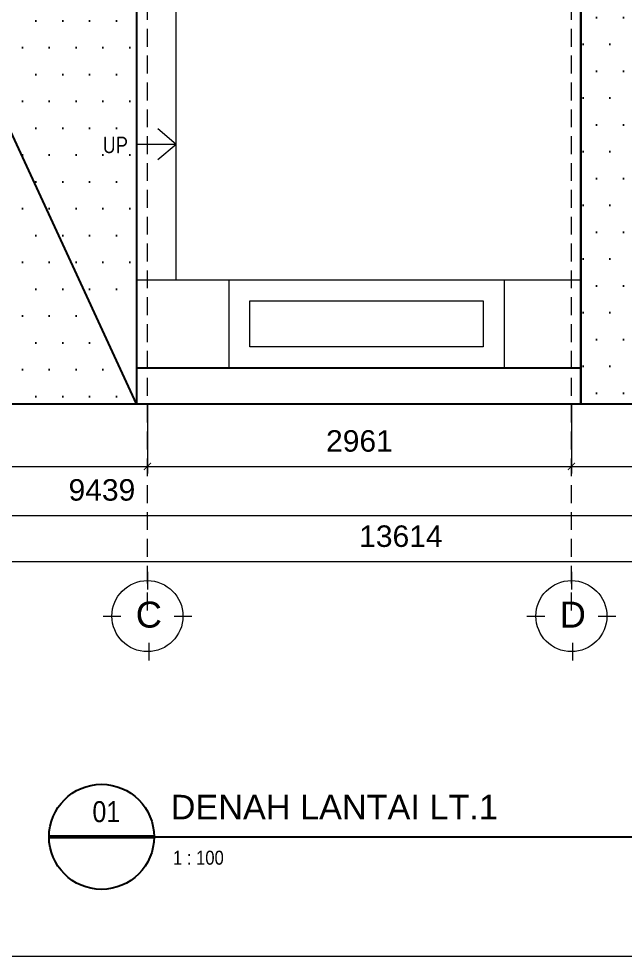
# Model space of a CAD drawing. Header units: millimetres. Extents: x 17 to 218440, y 21 to 53693.
# Drawn here: x 31632 to 35867, y 3567 to 10115 of the extents above; entities that cross this region are included whole.
import ezdxf
from ezdxf.enums import TextEntityAlignment as Align

# ---------------------------------------------------------------- set-up
doc = ezdxf.new("R2010")
doc.units = ezdxf.units.MM
doc.header["$MEASUREMENT"] = 0
doc.linetypes.add('DASHED2', pattern=[0.375, 0.25, -0.125])
doc.linetypes.add('HIDDEN2', pattern=[0.1875, 0.125, -0.0625])
for name, color, linetype, lineweight in [('09-Arsiran', 8, 'Continuous', 5), ('8', 8, 'Continuous', 5), ('AS', 8, 'HIDDEN2', 5), ('LEGEND', 1, 'DASHED2', 50), ('XR-KOP A3_MOZART$0$KOP-A1$0$A-GRSKOP', 1, 'Continuous', 5)]:
    doc.layers.add(name, color=color, linetype=linetype, lineweight=lineweight)
doc.layers.add('NOT', color=1, linetype='Continuous')
doc.layers.add('tampak', color=7, linetype='Continuous')
doc.styles.add('0010-WKA13-TEXT', font='isocp.shx', dxfattribs={"height": 15})
doc.styles.add('NOTEXT1', font='arial.ttf')
doc.styles.add('NOTEXT2', font='arial.ttf')
doc.styles.add('NOTEXT4', font='arial.ttf')
doc.styles.get("Standard").update_dxf_attribs({"font": 'arial.ttf'})
doc.dimstyles.new('DIM100', dxfattribs={"dimscale": 0, "dimtxt": 150, "dimasz": 50, "dimexe": 50, "dimexo": 0, "dimgap": 100, "dimtad": 1, "dimtoh": 1, "dimdec": 0, "dimdsep": 46, "dimtxsty": 'Standard', "dimblk": 'ARCHTICK', "dimcen": 1, "dimclrd": 1, "dimclre": 1, "dimadec": 0, "dimazin": 0, "dimtfac": 250, "dimtdec": 0, "dimtix": 1, "dimtmove": 0, "dimatfit": 3, "dimldrblk": 'DOT', "dimfxl": 150, "dimtolj": 1, "dimtzin": 0, "dimlwd": 5, "dimlwe": 5, "dimarcsym": 0})

# ---------------------------------------------------------------- blocks, each defined once
blk = doc.blocks.new('NOT-28-ADI')
at = {"const_width": 50}
blk.add_lwpolyline([(-750, 0), (750, 0)], dxfattribs=at)
blk.add_circle((0, 0), 750)
at = {"layer": 'NOT'}
blk.add_line((750, 0), (12100, 0), dxfattribs=at)
at = {"color": 5, "style": 'NOTEXT4'}
for tag, p in [('JDL1', (988, 765)), ('JDL2', (988, 250))]:
    blk.add_attdef(tag, p, '', height=350, dxfattribs=at)
at = {"color": 5, "style": 'NOTEXT4', "width": 0.85}
blk.add_attdef('NO', text='', height=300, dxfattribs=at).set_placement((68, 360), align=Align.MIDDLE_CENTER)
at = {"style": 'NOTEXT1', "width": 0.85}
blk.add_attdef('REF.', text='', height=200, dxfattribs=at).set_placement((0, -190), align=Align.TOP_CENTER)
blk.add_attdef('SCALE', (1020, -398), '', height=200, dxfattribs=at)
blk.add_attdef('ROOM', text='', height=200, dxfattribs=at).set_placement((3715, -388), align=Align.RIGHT)
blk = doc.blocks.new('hsdh')
at = {"layer": 'XR-KOP A3_MOZART$0$KOP-A1$0$A-GRSKOP', "color": 5, "linetype": 'Continuous', "lineweight": 5}
blk.add_lwpolyline([(145016.9, 82137.7), (108408.6, 82137.7), (108408.6, 56659.8), (145016.9, 56659.8)], close=True, dxfattribs=at)
blk = doc.blocks.new('OUTDOOR')
at = {"layer": 'tampak', "transparency": 33554687}
h = blk.add_hatch(dxfattribs=at)
h.set_pattern_fill('DOTS', scale=3000)
h.set_pattern_definition([(0, (2854.53, 0), (93.75, 187.5), [0, -187.5])])
h.paths.add_polyline_path([(1832617.6, 55399.8), (1829266.1, 55399.8), (1829266.1, 55248.3), (1829016.1, 55248.3), (1827567.6, 55248.3), (1827567.6, 53294.8), (1827573.6, 53294.8), (1827573.6, 53188.3), (1828173.6, 53188.3), (1828173.6, 49758.3), (1828023.6, 49758), (1828023.6, 49756.9), (1827567.6, 49756.9), (1827567.6, 44386.9), (1833117.6, 44386.9), (1833054.5, 44637.2), (1832872.1, 44637.2), (1832872.2, 44636.5), (1832871.6, 44637.2), (1832617.6, 44637.2)])
h.paths.add_polyline_path([(1827766, 54105.9), (1828642.3, 54105.9), (1828642.3, 54329.5), (1827766, 54329.5)], flags=24)
h.paths.add_polyline_path([(1827819.2, 54370.2), (1828589.1, 54370.2), (1828589.1, 54593.7), (1827819.2, 54593.7)], flags=24)
blk.add_lwpolyline([(1829017.6, 62258.3), (1829017.6, 55248.3), (1827567.6, 55248.3), (1827567.6, 44386.9), (1833117.6, 44386.9)])
blk = doc.blocks.new('GRID')
at = {"layer": '09-Arsiran'}
for p, q in [((1821685.8, 43213.8), (1821685.8, 43089.8)), ((1824646.7, 43213.8), (1824646.7, 43089.8)), ((1821375.8, 42903.8), (1821499.8, 42903.8)), ((1821871.9, 42903.8), (1821995.9, 42903.8)), ((1824336.6, 42903.8), (1824460.7, 42903.8)), ((1824832.7, 42903.8), (1824956.7, 42903.8)), ((1821694.7, 42717.9), (1821694.7, 42593.9)), ((1824655.5, 42717.9), (1824655.5, 42593.9))]:
    blk.add_line(p, q, dxfattribs=at)
for centre in [(1821685.8, 42903.8), (1824646.7, 42903.8)]:
    blk.add_circle(centre, 248, dxfattribs=at)
at = {"layer": 'AS', "ltscale": 1000}
for p, q in [((1821685.8, 42943.3), (1821685.8, 63784.8)), ((1824646.7, 42943.3), (1824646.7, 63784.8)), ((1814236, 44386.9), (1830263, 44386.9))]:
    blk.add_line(p, q, dxfattribs=at)
at = {"layer": '09-Arsiran', "color": 2, "char_height": 181.6, "attachment_point": 1}
for s, insert in [('C', (1821604, 43005.1)), ('D', (1824564.8, 43005.1))]:
    blk.add_mtext_dynamic_manual_height_columns(s, width=43.207, gutter_width=908.1, heights=[0], dxfattribs=dict(at, insert=insert))
blk = doc.blocks.new('_ArchTick')
at = {"color": 0, "linetype": 'ByBlock', "const_width": 0.15}
blk.add_lwpolyline([(-0.5, -0.5), (0.5, 0.5)], dxfattribs=at)
blk = doc.blocks.new('*D226')
at = {"color": 1, "lineweight": 5, "transparency": 16777216}
for p, q in [((1818477.3, 44386.9), (1818477.3, 43899.7)), ((1821685.8, 44386.9), (1821685.8, 43899.7)), ((1818477.3, 43949.7), (1821685.8, 43949.7))]:
    blk.add_line(p, q, dxfattribs=at)
at = {"layer": 'Defpoints', "color": 0, "transparency": 16777216}
for p in [(1818477.3, 44386.9), (1821685.8, 44386.9), (1821685.8, 43949.7)]:
    blk.add_point(p, dxfattribs=at)
at = {"color": 1, "lineweight": 5, "transparency": 16777216, "xscale": 50, "yscale": 50, "zscale": 50, "rotation": 180}
blk.add_blockref('_ArchTick', (1818477.3, 43949.7), dxfattribs=at)
at = {"color": 1, "lineweight": 5, "transparency": 16777216, "xscale": 50, "yscale": 50, "zscale": 50}
blk.add_blockref('_ArchTick', (1821685.8, 43949.7), dxfattribs=at)
at = {"color": 0, "transparency": 16777216, "insert": (1820081.6, 44126.3), "char_height": 150, "attachment_point": 5}
blk.add_mtext('\\A1;3209', dxfattribs=at)
blk = doc.blocks.new('_DOT')
at = {"color": 0, "linetype": 'ByBlock'}
blk.add_line((-0.5, 0), (-1, 0), dxfattribs=at)
at = {"color": 0, "linetype": 'ByBlock', "const_width": 0.5}
blk.add_lwpolyline([(-0.25, 0, 1), (0.25, 0, 1)], format="xyb", close=True, dxfattribs=at)
blk = doc.blocks.new('*D227')
at = {"color": 1, "lineweight": 5, "transparency": 16777216}
for p, q in [((1821685.8, 44386.9), (1821685.8, 43899.7)), ((1824646.7, 44386.9), (1824646.7, 43899.7)), ((1821685.8, 43949.7), (1824646.7, 43949.7))]:
    blk.add_line(p, q, dxfattribs=at)
at = {"layer": 'Defpoints', "color": 0, "transparency": 16777216}
for p in [(1821685.8, 44386.9), (1824646.7, 44386.9), (1824646.7, 43949.7)]:
    blk.add_point(p, dxfattribs=at)
at = {"color": 1, "lineweight": 5, "transparency": 16777216, "xscale": 50, "yscale": 50, "zscale": 50, "rotation": 180}
blk.add_blockref('_ArchTick', (1821685.8, 43949.7), dxfattribs=at)
at = {"color": 1, "lineweight": 5, "transparency": 16777216, "xscale": 50, "yscale": 50, "zscale": 50}
blk.add_blockref('_ArchTick', (1824646.7, 43949.7), dxfattribs=at)
at = {"color": 0, "transparency": 16777216, "insert": (1823166.3, 44126.3), "char_height": 150, "attachment_point": 5}
blk.add_mtext('\\A1;2961', dxfattribs=at)
blk = doc.blocks.new('*D228')
at = {"color": 1, "lineweight": 5, "transparency": 16777216}
for p, q in [((1824646.7, 44386.9), (1824646.7, 43899.7)), ((1826087.3, 44386.9), (1826087.3, 43899.7)), ((1824646.7, 43949.7), (1826087.3, 43949.7))]:
    blk.add_line(p, q, dxfattribs=at)
at = {"layer": 'Defpoints', "color": 0, "transparency": 16777216}
for p in [(1824646.7, 44386.9), (1826087.3, 44386.9), (1826087.3, 43949.7)]:
    blk.add_point(p, dxfattribs=at)
at = {"color": 1, "lineweight": 5, "transparency": 16777216, "xscale": 50, "yscale": 50, "zscale": 50, "rotation": 180}
blk.add_blockref('_ArchTick', (1824646.7, 43949.7), dxfattribs=at)
at = {"color": 1, "lineweight": 5, "transparency": 16777216, "xscale": 50, "yscale": 50, "zscale": 50}
blk.add_blockref('_ArchTick', (1826087.3, 43949.7), dxfattribs=at)
at = {"color": 0, "transparency": 16777216, "insert": (1825367, 44125), "char_height": 150, "attachment_point": 5}
blk.add_mtext('\\A1;1441', dxfattribs=at)
blk = doc.blocks.new('*D241')
at = {"color": 1, "lineweight": 5, "transparency": 16777216}
for p, q in [((1816648.7, 43949.7), (1816648.7, 43234.4)), ((1830263, 43949.7), (1830263, 43234.4)), ((1816648.7, 43284.4), (1830263, 43284.4))]:
    blk.add_line(p, q, dxfattribs=at)
at = {"layer": 'Defpoints', "color": 0, "transparency": 16777216}
for p in [(1816648.7, 43949.7), (1830263, 43949.7), (1830263, 43284.4)]:
    blk.add_point(p, dxfattribs=at)
at = {"color": 1, "lineweight": 5, "transparency": 16777216, "xscale": 50, "yscale": 50, "zscale": 50, "rotation": 180}
blk.add_blockref('_ArchTick', (1816648.7, 43284.4), dxfattribs=at)
at = {"color": 1, "lineweight": 5, "transparency": 16777216, "xscale": 50, "yscale": 50, "zscale": 50}
blk.add_blockref('_ArchTick', (1830263, 43284.4), dxfattribs=at)
at = {"color": 0, "transparency": 16777216, "insert": (1823455.8, 43461.1), "char_height": 150, "attachment_point": 5}
blk.add_mtext('\\A1;13614', dxfattribs=at)
blk = doc.blocks.new('*D242')
at = {"color": 1, "lineweight": 5, "transparency": 16777216}
for p, q in [((1816648.7, 44386.9), (1816648.7, 43557.6)), ((1826087.3, 44386.9), (1826087.3, 43557.6)), ((1816648.7, 43607.6), (1826087.3, 43607.6))]:
    blk.add_line(p, q, dxfattribs=at)
at = {"layer": 'Defpoints', "color": 0, "transparency": 16777216}
for p in [(1816648.7, 44386.9), (1826087.3, 44386.9), (1826087.3, 43607.6)]:
    blk.add_point(p, dxfattribs=at)
at = {"color": 1, "lineweight": 5, "transparency": 16777216, "xscale": 50, "yscale": 50, "zscale": 50, "rotation": 180}
blk.add_blockref('_ArchTick', (1816648.7, 43607.6), dxfattribs=at)
at = {"color": 1, "lineweight": 5, "transparency": 16777216, "xscale": 50, "yscale": 50, "zscale": 50}
blk.add_blockref('_ArchTick', (1826087.3, 43607.6), dxfattribs=at)
at = {"color": 0, "transparency": 16777216, "insert": (1821368, 43784.2), "char_height": 150, "attachment_point": 5}
blk.add_mtext('\\A1;9439', dxfattribs=at)
blk = doc.blocks.new('dgf56yrtrr')
for base, p1, p2, override, picture, middle in [((1826087.3, 43607.6), (1816648.7, 44386.9), (1826087.3, 44386.9), {"dimscale": 1}, '*D242', (1821368, 43784.2)), ((1821685.8393, 43949.6796), (1818477.2982, 44386.8694), (1821685.8393, 44386.8694), {"dimscale": 1, "dimtmove": 1}, '*D226', (1820081.5688, 44126.3167)), ((1824646.7, 43949.7), (1821685.8, 44386.9), (1824646.7, 44386.9), {"dimscale": 1, "dimtmove": 1}, '*D227', (1823166.3, 44126.3)), ((1826087.3, 43949.7), (1824646.7, 44386.9), (1826087.3, 44386.9), {"dimscale": 1, "dimtmove": 1}, '*D228', (1825367, 44125)), ((1830263, 43284.4), (1816648.7, 43949.7), (1830263, 43949.7), {"dimscale": 1}, '*D241', (1823455.8, 43461.1))]:
    dim = blk.add_linear_dim(base=base, p1=p1, p2=p2, dimstyle='DIM100', override=override)
    dim.commit()
    dim.dimension.update_dxf_attribs({"geometry": picture, "text_midpoint": middle})

msp = doc.modelspace()

# ---------------------------------------------------------------- hatches: boundary and pattern name
at = {"layer": 'tampak', "transparency": 33554687}
h = msp.add_hatch(dxfattribs=at)
h.set_pattern_fill('DOTS', scale=3000)
h.set_pattern_definition([(0, (-1789155.31, -36960.8), (93.75, 187.5), [0, -187.5])])
h.paths.add_polyline_path([(29974.1, 12796.1), (27643.3, 12796.1), (27643.3, 12196.1), (27644.8, 12196.1), (27644.8, 10796.1), (27493.3, 10796.1), (27493.3, 8146.1), (27825.9, 8146.1)])
h.paths.add_polyline_path([(29974.1, 12796.1), (27825.9, 8146.1), (32122.2, 8146.1)])
h.paths.add_polyline_path([(32454.8, 11901.7), (32456.3, 11901.7), (32456.3, 11952.3), (32580, 11952.3), (32580, 12739.8), (32456.3, 12739.8), (32456.3, 12796.1), (29974.1, 12796.1), (32122.2, 8146.1), (32454.8, 8146.1), (32454.8, 10184.1)])
h.paths.add_polyline_path([(32122.2, 8146.1), (27825.9, 8146.1), (27493.3, 7426.1), (32454.8, 7426.1)])
h.paths.add_polyline_path([(29308.9, 9544.2), (30548.4, 9544.2), (30548.4, 9812.5), (29308.9, 9812.5)], flags=24)

# ---------------------------------------------------------------- linework, layer by layer
for points in [[(27493.3, 12796.1), (27493.3, 7426.1), (35557.7, 7426.1), (35557.7, 12796.1)], [(32454.8, 7426.1), (29974.1, 12796.1)], [(32454.8, 10184.1), (32454.8, 7426.1)], [(35557.7, 10184.1), (35557.7, 9715.9)], [(32454.8, 7676.4), (35557.7, 7676.4)]]:
    msp.add_lwpolyline(points)
at = {"layer": '8', "transparency": 33554687}
for p, q in [((32454.8, 8291.1), (32454.8, 10184.1)), ((32731.3, 8291.1), (32731.3, 10184.1)), ((32454.8, 8291.1), (32454.8, 7676.4)), ((32454.8, 8291.1), (35557.7, 8291.1)), ((33098.8, 8291.1), (33098.8, 7676.4)), ((35021, 8291.1), (35021, 7676.4))]:
    msp.add_line(p, q, dxfattribs=at)
at = {"layer": '8', "linetype": 'Continuous', "transparency": 33554687}
for q in [(32603.9, 9345.5), (32454.8, 9237.6), (32603.9, 9129.7)]:
    msp.add_line((32731.3, 9237.6), q, dxfattribs=at)
at = {"layer": '8', "transparency": 33554687}
msp.add_lwpolyline([(33245.2, 8144.7), (34874.7, 8144.7), (34874.7, 7822.7), (33245.2, 7822.7)], close=True, dxfattribs=at)

# ---------------------------------------------------------------- block references
for name, p in [('GRID', (-1789155.3, -36960.8)), ('dgf56yrtrr', (-1789155.3, -36960.8)), ('OUTDOOR', (-1792009.8, -36960.8))]:
    msp.add_blockref(name, p)
at = {"layer": 'LEGEND', "xscale": 0.929713299578401, "yscale": 0.929713299578401, "zscale": 0.929713299578401}
msp.add_blockref('hsdh', (-81059.1, -49110), dxfattribs=at)
at = {"layer": 'NOT'}
ref = msp.add_blockref('NOT-28-ADI', (32210, 4401.4), dxfattribs=dict(at, xscale=0.4890481213859837, yscale=0.4890481213859837, zscale=0.4890481213859837))
ref.add_attrib('NO', '01', dxfattribs={"layer": '0', "color": 5, "height": 146.71, "style": 'NOTEXT2', "width": 0.85}).set_placement((32243.3, 4577.2), align=Align.MIDDLE_CENTER)
ref.add_attrib('JDL2', 'DENAH LANTAI LT.1', (32693, 4523.6), dxfattribs={"layer": '0', "color": 5, "height": 171.167, "style": 'NOTEXT2'})
ref.add_attrib('SCALE', '1 : 100', (32708.6, 4206.8), dxfattribs={"layer": '0', "height": 97.81, "style": 'NOTEXT1', "width": 0.85})

# ---------------------------------------------------------------- texts
at = {"layer": '8', "transparency": 33554687, "insert": (32395.6, 9291.8), "char_height": 117.09, "width": 382.047, "attachment_point": 3, "style": '0010-WKA13-TEXT'}
msp.add_mtext('UP', dxfattribs=at)

doc.saveas('drawing.dxf')
